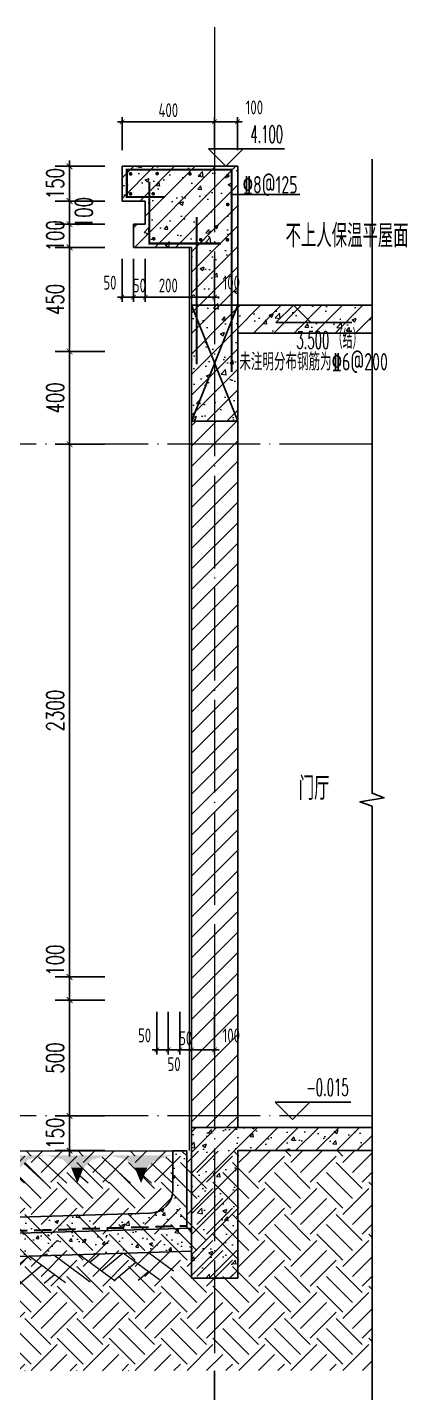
# Model space of a CAD drawing. Extents: x -668857 to 185752, y -270966 to 286822.
# Drawn here: x 153104 to 154749, y 121237 to 127132 of the extents above; entities that cross this region are included whole.
import ezdxf

# ---------------------------------------------------------------- set-up
doc = ezdxf.new("R2010")
doc.units = 0
doc.header["$LTSCALE"] = 1000
doc.linetypes.add('DASH', pattern=[0.35, 0.25, -0.1])
doc.linetypes.add('DOTE', pattern=[2.42, 2, -0.2, 0.02, -0.2])
doc.layers.get('0').update_dxf_attribs({"linetype": 'CONTINUOUS'})
doc.layers.get('DEFPOINTS').update_dxf_attribs({"linetype": 'CONTINUOUS'})
for name, color, linetype in [('AXIS', 3, 'CONTINUOUS'), ('COLUMN', 4, 'CONTINUOUS'), ('DIM', 2, 'CONTINUOUS'), ('DIM_ELEV', 3, 'CONTINUOUS'), ('DIM_SYMB', 3, 'CONTINUOUS'), ('PUB_DIM', 3, 'CONTINUOUS'), ('PUB_TEXT', 2, 'CONTINUOUS'), ('REIN', 6, 'CONTINUOUS'), ('S-大样-砼线', 7, 'CONTINUOUS'), ('S-引出线', 40, 'CONTINUOUS'), ('TEXT', 2, 'CONTINUOUS'), ('WALL', 5, 'CONTINUOUS')]:
    doc.layers.add(name, color=color, linetype=linetype)
for name, color, linetype, lineweight in [('DOTE', 19, 'DOTE', 9), ('PUB_HATCH', 8, 'CONTINUOUS', 9), ('填充', 251, 'CONTINUOUS', 5), ('立面-中轮廓线', 30, 'CONTINUOUS', 35), ('粉刷', 251, 'CONTINUOUS', 9)]:
    doc.layers.add(name, color=color, linetype=linetype, lineweight=lineweight)
doc.styles.add('_TCH_DIM', font='SIMPLEX.shx', dxfattribs={"width": 0.7, "bigfont": 'GBCBIG.shx'})
doc.styles.add('_TCH_DIM_T3', font='SIMPLEX', dxfattribs={"width": 0.705882, "bigfont": 'GBCBIG'})
doc.styles.add('TSSD_DIMENSION', font='Tssdeng.shx', dxfattribs={"width": 0.7, "bigfont": 'tssdchn.shx'})
doc.styles.add('TSSD_REIN', font='tssdeng.shx', dxfattribs={"width": 0.7, "height": 300, "bigfont": 'tssdchn.shx'})
doc.dimstyles.new('_TCH_ARCH&&25', dxfattribs={"dimtxt": 74.375, "dimasz": 25, "dimexe": 62.5, "dimexo": 75, "dimgap": 25, "dimtad": 1, "dimdec": 0, "dimzin": 0, "dimdsep": 46, "dimtxsty": '_TCH_DIM_T3', "dimblk": 'ARCHTICK', "dimcen": 0.09, "dimclrt": 7, "dimazin": 0, "dimtfac": 1, "dimtdec": 0, "dimtix": 1, "dimtmove": 2, "dimatfit": 3, "dimldrblk": 'ARCHTICK', "dimfxl": 1, "dimtolj": 1, "dimtzin": 0, "dimarcsym": 0})
doc.dimstyles.new('TSSD_20_20', dxfattribs={"dimtxt": 60, "dimasz": 20, "dimexe": 20, "dimexo": 50, "dimgap": 20, "dimtad": 1, "dimdec": 0, "dimzin": 0, "dimdsep": 46, "dimtxsty": 'TSSD_DIMENSION', "dimblk": 'ARCHTICK', "dimblk1": 'ARCHTICK', "dimblk2": 'ARCHTICK', "dimcen": 0, "dimdle": 20, "dimclrt": 7, "dimadec": 0, "dimazin": 0, "dimtfac": 1, "dimtdec": 0, "dimtix": 1, "dimtmove": 2, "dimatfit": 3, "dimfxl": 1, "dimtolj": 1, "dimtzin": 0, "dimarcsym": 0})
pattern_1 = [(50, (28072.99, 249033.25), (143.452037, -12.550427), [15, -165]), (355, (28072.99, 249033.25), (-27.750267, 150.438427), [12, -132]), (100.4514, (28084.94, 249032.2), (115.701876, 137.88791), [12.74804, -140.22842]), (46.1842, (28072.99, 249073.25), (213.44821, -33.1038), [22.5, -247.5]), (96.6356, (28090.77, 249070.5), (186.93254, 194.82357), [19.12206, -210.3426]), (351.1842, (28072.99, 249073.25), (186.93239, 194.82372), [18, -198]), (21, (28092.99, 249063.25), (119.38141, -80.52378), [15, -165]), (326, (28092.99, 249063.25), (48.663066, 145.03001), [12, -132]), (71.4514, (28102.93, 249056.54), (168.044526, 64.5061), [12.74804, -140.22842]), (37.5, (28072.986, 249033.25), (2.431971, 66.578771), [0, -130.4, 0, -134, 0, -132.5]), (7.5, (28072.986, 249033.25), (52.613907, 78.882342), [0, -76.4, 0, -127.4, 0, -50.5]), (327.5, (28028.386, 249033.25), (106.764487, -4.510974), [0, -50, 0, -156, 0, -207]), (317.5, (28008.39, 249033.25), (116.637234, 20.020996), [0, -65, 0, -103.6, 0, -147])]
pattern_2 = [(45, (-525879.05, 291727.59), (-44.194174, 44.194174), []), (50, (-525879.05, 291727.59), (179.315046, -15.688034), [18.75, -206.25]), (355, (-525879.05, 291727.6), (-34.687833, 188.048033), [15, -165]), (100.4514, (-525864.1, 291726.28), (144.627345, 172.359886), [15.935047, -175.28553]), (46.1842, (-525879.05, 291777.6), (266.81026, -41.379754), [28.125, -309.375]), (96.6356, (-525856.82, 291774.14), (233.66568, 243.52947), [23.90257, -262.92825]), (351.1842, (-525879.05, 291777.6), (233.66549, 243.52965), [22.5, -247.5]), (21, (-525854.05, 291765.09), (149.226763, -100.654723), [18.75, -206.25]), (326, (-525854.05, 291765.1), (60.828833, 181.28751), [15, -165]), (71.4514, (-525841.61, 291756.7), (210.055657, 80.632624), [15.935047, -175.28553]), (37.5, (-525879.05, 291727.59), (3.039964, 83.2234635), [0, -163, 0, -167.5, 0, -165.625]), (7.5, (-525879.05, 291727.59), (65.767384, 98.602928), [0, -95.5, 0, -159.25, 0, -63.125]), (327.5, (-525934.8, 291727.59), (133.455609, -5.638718), [0, -62.5, 0, -195, 0, -258.75]), (317.5, (-525959.8, 291727.59), (145.796542, 25.026246), [0, -81.25, 0, -129.5, 0, -183.75])]

# ---------------------------------------------------------------- blocks, each defined once
blk = doc.blocks.new('$LINEPAT$素土夯实')
at = {"color": 0}
for p, q in [((0, -210), (210, 0)), ((120, -300), (420, 0)), ((420, 0), (608, -188)), ((495, -300), (795, 0)), ((615, 0), (705, -90)), ((315, -105), (502, -293)), ((210, -210), (300, -300)), ((705, -300), (795, -210))]:
    blk.add_line(p, q, dxfattribs=at)
blk = doc.blocks.new('$LinePat$自然土壤')
at = {"color": 0}
for p, q in [((0, -90), (71, -19)), ((0, -300), (211, -89)), ((420, -300), (630, -90)), ((210, -300), (286, -224))]:
    blk.add_line(p, q, dxfattribs=at)
for points in [[(0, 0), (630, 0), (168, -45), (462, -45)], [(168, -45), (462, -45), (252, -132), (378, -132)], [(252, -132), (378, -132), (315, -300)]]:
    blk.add_solid(points, dxfattribs=at)
blk = doc.blocks.new('sanshui')
at = {"layer": '粉刷'}
h = blk.add_hatch(dxfattribs=at)
h.set_pattern_fill('混凝土', color=256, scale=20)
h.set_pattern_definition(pattern_1)
edge = h.paths.add_edge_path()
edge.add_line((346317.8, 427329.6), (346257.8, 427329.6))
edge.add_line((346257.8, 427329.6), (346257.8, 427160.3))
edge.add_arc((346157.8, 427160.3), 100, 271.71836, 360, ccw=False)
edge.add_line((346160.8, 427060.3), (345137.8, 427029.6))
edge.add_line((345137.8, 427029.6), (345137.8, 426969.6))
edge.add_line((345137.8, 426969.6), (346317.8, 427005))
edge.add_line((346317.8, 427005), (346317.8, 427329.6))
h = blk.add_hatch(dxfattribs=at)
h.set_pattern_fill('混凝土', color=256, scale=20)
h.set_pattern_definition(pattern_1)
h.paths.add_polyline_path([(346337.8, 426895.6), (346337.8, 426995.6), (345037.8, 426956.6), (345037.8, 426856.6)])
at = {"layer": 'COLUMN'}
for p, q in [((346257.8, 427329.6), (346317.8, 427329.6)), ((346257.8, 427160.3), (346257.8, 427329.6)), ((346317.8, 426995), (346317.8, 427329.6)), ((346160.8, 427060.3), (345137.8, 427029.6)), ((345137.8, 426959.6), (345137.8, 427029.6)), ((346338.1, 426995.6), (345037.8, 426956.6)), ((345037.8, 426856.6), (345037.8, 426956.6)), ((346338.1, 426895.6), (345037.8, 426856.6))]:
    blk.add_line(p, q, dxfattribs=at)
blk.add_arc((346157.8, 427160.3), 100, 271.71836, 0, dxfattribs=at)
at = {"layer": '立面-中轮廓线', "linetype": 'DASH', "ltscale": 0.3}
blk.add_lwpolyline([(345027.8, 426856.6), (345027.8, 426966.3), (346317.8, 427005)], dxfattribs=at)
at = {"layer": '粉刷'}
blk.add_line((344881.5, 427329.6), (346257.8, 427329.6), dxfattribs=at)
at = {"layer": '粉刷', "yscale": 0.4, "zscale": 0.4}
for name, p, xscale, rotation in [('$LinePat$自然土壤', (345156.8, 427309.6), -0.4369306507241237, 359.9999999999903), ('$LinePat$自然土壤', (345432, 427309.6), -0.4369306507241237, 359.9999999999903), ('$LinePat$自然土壤', (345707.3, 427309.6), -0.4369306507241237, 359.9999999999903), ('$LinePat$自然土壤', (345982.6, 427309.6), -0.4369306507241237, 359.9999999999903), ('$LinePat$自然土壤', (346257.8, 427309.6), -0.4369306507241237, 359.9999999999903), ('$LINEPAT$素土夯实', (345444.5, 426868.8), -0.5117605352322558, 1.718358001643932), ('$LINEPAT$素土夯实', (345851.2, 426881), -0.5117605352322558, 1.718358001643932), ('$LINEPAT$素土夯实', (346257.8, 426893.2), -0.5117605352322558, 1.718358001643932)]:
    blk.add_blockref(name, p, dxfattribs=dict(at, xscale=xscale, rotation=rotation))
blk = doc.blocks.new('_ArchTick')
at = {"color": 0, "linetype": 'ByBlock', "const_width": 0.15}
blk.add_lwpolyline([(-0.5, -0.5), (0.5, 0.5)], dxfattribs=at)
blk = doc.blocks.new('*D2198')
at = {"layer": 'DEFPOINTS', "color": 0, "transparency": 16777216}
for p in [(153663.6, 122931.5), (153713.6, 122931.5), (153713.6, 122717)]:
    blk.add_point(p, dxfattribs=at)
at = {"layer": 'DIM', "color": 0, "lineweight": -2, "transparency": 16777216}
for p, q in [((153663.6, 122881.5), (153663.6, 122697)), ((153713.6, 122881.5), (153713.6, 122697)), ((153643.6, 122717), (153733.6, 122717))]:
    blk.add_line(p, q, dxfattribs=at)
at = {"layer": 'DIM', "color": 0, "lineweight": -2, "transparency": 16777216, "xscale": 20, "yscale": 20, "zscale": 20, "rotation": 180}
blk.add_blockref('_ArchTick', (153663.6, 122717), dxfattribs=at)
at = {"layer": 'DIM', "color": 0, "lineweight": -2, "transparency": 16777216, "xscale": 20, "yscale": 20, "zscale": 20}
blk.add_blockref('_ArchTick', (153713.6, 122717), dxfattribs=at)
at = {"layer": 'DIM', "color": 7, "transparency": 16777216, "insert": (153611.2, 122779.2), "char_height": 60, "attachment_point": 5, "style": 'TSSD_DIMENSION'}
blk.add_mtext('\\A1;50', dxfattribs=at)
blk = doc.blocks.new('*D2199')
at = {"layer": 'DEFPOINTS', "color": 0, "transparency": 16777216}
for p in [(153713.6, 122931.5), (153763.6, 122931.5), (153763.6, 122717)]:
    blk.add_point(p, dxfattribs=at)
at = {"layer": 'DIM', "color": 0, "lineweight": -2, "transparency": 16777216}
for p, q in [((153713.6, 122881.5), (153713.6, 122697)), ((153763.6, 122881.5), (153763.6, 122697)), ((153693.6, 122717), (153783.6, 122717))]:
    blk.add_line(p, q, dxfattribs=at)
at = {"layer": 'DIM', "color": 0, "lineweight": -2, "transparency": 16777216, "xscale": 20, "yscale": 20, "zscale": 20, "rotation": 180}
blk.add_blockref('_ArchTick', (153713.6, 122717), dxfattribs=at)
at = {"layer": 'DIM', "color": 0, "lineweight": -2, "transparency": 16777216, "xscale": 20, "yscale": 20, "zscale": 20}
blk.add_blockref('_ArchTick', (153763.6, 122717), dxfattribs=at)
at = {"layer": 'DIM', "color": 7, "transparency": 16777216, "insert": (153738.6, 122655), "char_height": 60, "attachment_point": 5, "style": 'TSSD_DIMENSION'}
blk.add_mtext('\\A1;50', dxfattribs=at)
blk = doc.blocks.new('*D2200')
at = {"layer": 'DEFPOINTS', "color": 0, "transparency": 16777216}
for p in [(153763.6, 122931.5), (153813.7, 122931.5), (153813.7, 122717)]:
    blk.add_point(p, dxfattribs=at)
at = {"layer": 'DIM', "color": 0, "lineweight": -2, "transparency": 16777216}
for p, q in [((153763.6, 122881.5), (153763.6, 122697)), ((153813.7, 122881.5), (153813.7, 122697)), ((153763.6, 122717), (153743.6, 122717)), ((153763.6, 122717), (153813.7, 122717)), ((153813.7, 122717), (153833.7, 122717))]:
    blk.add_line(p, q, dxfattribs=at)
at = {"layer": 'DIM', "color": 0, "lineweight": -2, "transparency": 16777216, "xscale": 20, "yscale": 20, "zscale": 20}
blk.add_blockref('_ArchTick', (153763.6, 122717), dxfattribs=at)
at = {"layer": 'DIM', "color": 0, "lineweight": -2, "transparency": 16777216, "xscale": 20, "yscale": 20, "zscale": 20, "rotation": 180}
blk.add_blockref('_ArchTick', (153813.7, 122717), dxfattribs=at)
at = {"layer": 'DIM', "color": 7, "transparency": 16777216, "insert": (153788.7, 122767), "char_height": 60, "attachment_point": 5, "style": 'TSSD_DIMENSION'}
blk.add_mtext('\\A1;50', dxfattribs=at)
blk = doc.blocks.new('*D2201')
at = {"layer": 'DEFPOINTS', "color": 0, "transparency": 16777216}
for p in [(153813.7, 122931.5), (153913.7, 122931.5), (153913.7, 122717)]:
    blk.add_point(p, dxfattribs=at)
at = {"layer": 'DIM', "color": 0, "lineweight": -2, "transparency": 16777216}
for p, q in [((153813.7, 122881.5), (153813.7, 122697)), ((153913.7, 122881.5), (153913.7, 122697)), ((153793.7, 122717), (153933.7, 122717))]:
    blk.add_line(p, q, dxfattribs=at)
at = {"layer": 'DIM', "color": 0, "lineweight": -2, "transparency": 16777216, "xscale": 20, "yscale": 20, "zscale": 20, "rotation": 180}
blk.add_blockref('_ArchTick', (153813.7, 122717), dxfattribs=at)
at = {"layer": 'DIM', "color": 0, "lineweight": -2, "transparency": 16777216, "xscale": 20, "yscale": 20, "zscale": 20}
blk.add_blockref('_ArchTick', (153913.7, 122717), dxfattribs=at)
at = {"layer": 'DIM', "color": 7, "transparency": 16777216, "insert": (153986.1, 122779.2), "char_height": 60, "attachment_point": 5, "style": 'TSSD_DIMENSION'}
blk.add_mtext('\\A1;100', dxfattribs=at)
blk = doc.blocks.new('*D2202')
at = {"layer": 'DEFPOINTS', "color": 0, "transparency": 16777216}
for p in [(153286.6, 122431.5), (153513.7, 122431.5), (153513.7, 122281.6)]:
    blk.add_point(p, dxfattribs=at)
at = {"layer": 'PUB_DIM', "color": 0, "lineweight": -2, "transparency": 16777216}
for p, q in [((153286.6, 122431.5), (153286.6, 122456.5)), ((153438.7, 122431.5), (153224.1, 122431.5)), ((153286.6, 122281.6), (153286.6, 122431.5)), ((153438.7, 122281.6), (153224.1, 122281.6)), ((153286.6, 122281.6), (153286.6, 122256.6))]:
    blk.add_line(p, q, dxfattribs=at)
at = {"layer": 'PUB_DIM', "color": 0, "lineweight": -2, "transparency": 16777216, "xscale": 25, "yscale": 25, "zscale": 25}
for p, rotation in [((153286.6, 122431.5), 270), ((153286.6, 122281.6), 90)]:
    blk.add_blockref('_ArchTick', p, dxfattribs=dict(at, rotation=rotation))
at = {"layer": 'PUB_DIM', "color": 7, "transparency": 16777216, "insert": (153224.4, 122356.6), "char_height": 74.38, "attachment_point": 5, "rotation": 90, "style": '_TCH_DIM_T3'}
blk.add_mtext('\\A1;150', dxfattribs=at)
blk = doc.blocks.new('*D2203')
at = {"layer": 'DEFPOINTS', "color": 0, "transparency": 16777216}
for p in [(153286.6, 122931.5), (153513.7, 122931.5), (153513.7, 122431.5)]:
    blk.add_point(p, dxfattribs=at)
at = {"layer": 'PUB_DIM', "color": 0, "lineweight": -2, "transparency": 16777216}
for p, q in [((153438.7, 122931.5), (153224.1, 122931.5)), ((153286.6, 122431.5), (153286.6, 122931.5)), ((153438.7, 122431.5), (153224.1, 122431.5))]:
    blk.add_line(p, q, dxfattribs=at)
at = {"layer": 'PUB_DIM', "color": 0, "lineweight": -2, "transparency": 16777216, "xscale": 25, "yscale": 25, "zscale": 25}
for p, rotation in [((153286.6, 122931.5), 90), ((153286.6, 122431.5), 270)]:
    blk.add_blockref('_ArchTick', p, dxfattribs=dict(at, rotation=rotation))
at = {"layer": 'PUB_DIM', "color": 7, "transparency": 16777216, "insert": (153224.4, 122681.5), "char_height": 74.38, "attachment_point": 5, "rotation": 90, "style": '_TCH_DIM_T3'}
blk.add_mtext('\\A1;500', dxfattribs=at)
blk = doc.blocks.new('*D2204')
at = {"layer": 'DEFPOINTS', "color": 0, "transparency": 16777216}
for p in [(153286.6, 123031.5), (153513.7, 123031.5), (153513.7, 122931.5)]:
    blk.add_point(p, dxfattribs=at)
at = {"layer": 'PUB_DIM', "color": 0, "lineweight": -2, "transparency": 16777216}
for p, q in [((153438.7, 123031.5), (153224.1, 123031.5)), ((153286.6, 122931.5), (153286.6, 123031.5)), ((153438.7, 122931.5), (153224.1, 122931.5))]:
    blk.add_line(p, q, dxfattribs=at)
at = {"layer": 'PUB_DIM', "color": 0, "lineweight": -2, "transparency": 16777216, "xscale": 25, "yscale": 25, "zscale": 25}
for p, rotation in [((153286.6, 123031.5), 90), ((153286.6, 122931.5), 270)]:
    blk.add_blockref('_ArchTick', p, dxfattribs=dict(at, rotation=rotation))
at = {"layer": 'PUB_DIM', "color": 7, "transparency": 16777216, "insert": (153224.4, 123103.9), "char_height": 74.38, "attachment_point": 5, "rotation": 90, "style": '_TCH_DIM_T3'}
blk.add_mtext('\\A1;100', dxfattribs=at)
blk = doc.blocks.new('*D2205')
at = {"layer": 'DEFPOINTS', "color": 0, "transparency": 16777216}
for p in [(153286.6, 125331.5), (153513.7, 125331.5), (153513.7, 123031.5)]:
    blk.add_point(p, dxfattribs=at)
at = {"layer": 'PUB_DIM', "color": 0, "lineweight": -2, "transparency": 16777216}
for p, q in [((153438.7, 125331.5), (153224.1, 125331.5)), ((153286.6, 123031.5), (153286.6, 125331.5)), ((153438.7, 123031.5), (153224.1, 123031.5))]:
    blk.add_line(p, q, dxfattribs=at)
at = {"layer": 'PUB_DIM', "color": 0, "lineweight": -2, "transparency": 16777216, "xscale": 25, "yscale": 25, "zscale": 25}
for p, rotation in [((153286.6, 125331.5), 90), ((153286.6, 123031.5), 270)]:
    blk.add_blockref('_ArchTick', p, dxfattribs=dict(at, rotation=rotation))
at = {"layer": 'PUB_DIM', "color": 7, "transparency": 16777216, "insert": (153224.4, 124181.5), "char_height": 74.38, "attachment_point": 5, "rotation": 90, "style": '_TCH_DIM_T3'}
blk.add_mtext('\\A1;2300', dxfattribs=at)
blk = doc.blocks.new('*D2206')
at = {"layer": 'DEFPOINTS', "color": 0, "transparency": 16777216}
for p in [(153286.6, 125731.6), (153513.7, 125731.6), (153513.7, 125331.5)]:
    blk.add_point(p, dxfattribs=at)
at = {"layer": 'PUB_DIM', "color": 0, "lineweight": -2, "transparency": 16777216}
for p, q in [((153438.7, 125731.6), (153224.1, 125731.6)), ((153286.6, 125331.5), (153286.6, 125731.6)), ((153438.7, 125331.5), (153224.1, 125331.5))]:
    blk.add_line(p, q, dxfattribs=at)
at = {"layer": 'PUB_DIM', "color": 0, "lineweight": -2, "transparency": 16777216, "xscale": 25, "yscale": 25, "zscale": 25}
for p, rotation in [((153286.6, 125731.6), 90), ((153286.6, 125331.5), 270)]:
    blk.add_blockref('_ArchTick', p, dxfattribs=dict(at, rotation=rotation))
at = {"layer": 'PUB_DIM', "color": 7, "transparency": 16777216, "insert": (153224.4, 125531.5), "char_height": 74.38, "attachment_point": 5, "rotation": 90, "style": '_TCH_DIM_T3'}
blk.add_mtext('\\A1;400', dxfattribs=at)
blk = doc.blocks.new('*D2207')
at = {"layer": 'DEFPOINTS', "color": 0, "transparency": 16777216}
for p in [(153286.6, 126181.6), (153513.7, 126181.6), (153513.7, 125731.6)]:
    blk.add_point(p, dxfattribs=at)
at = {"layer": 'PUB_DIM', "color": 0, "lineweight": -2, "transparency": 16777216}
for p, q in [((153438.7, 126181.6), (153224.1, 126181.6)), ((153286.6, 125731.6), (153286.6, 126181.6)), ((153438.7, 125731.6), (153224.1, 125731.6))]:
    blk.add_line(p, q, dxfattribs=at)
at = {"layer": 'PUB_DIM', "color": 0, "lineweight": -2, "transparency": 16777216, "xscale": 25, "yscale": 25, "zscale": 25}
for p, rotation in [((153286.6, 126181.6), 90), ((153286.6, 125731.6), 270)]:
    blk.add_blockref('_ArchTick', p, dxfattribs=dict(at, rotation=rotation))
at = {"layer": 'PUB_DIM', "color": 7, "transparency": 16777216, "insert": (153224.4, 125956.6), "char_height": 74.38, "attachment_point": 5, "rotation": 90, "style": '_TCH_DIM_T3'}
blk.add_mtext('\\A1;450', dxfattribs=at)
blk = doc.blocks.new('*D2208')
at = {"layer": 'DEFPOINTS', "color": 0, "transparency": 16777216}
for p in [(153286.6, 126281.6), (153513.7, 126281.6), (153513.7, 126181.6)]:
    blk.add_point(p, dxfattribs=at)
at = {"layer": 'PUB_DIM', "color": 0, "lineweight": -2, "transparency": 16777216}
for p, q in [((153438.7, 126281.6), (153224.1, 126281.6)), ((153286.6, 126281.6), (153286.6, 126306.6)), ((153286.6, 126181.6), (153286.6, 126281.6)), ((153438.7, 126181.6), (153224.1, 126181.6)), ((153286.6, 126181.6), (153286.6, 126156.6))]:
    blk.add_line(p, q, dxfattribs=at)
at = {"layer": 'PUB_DIM', "color": 0, "lineweight": -2, "transparency": 16777216, "xscale": 25, "yscale": 25, "zscale": 25}
for p, rotation in [((153286.6, 126281.6), 270), ((153286.6, 126181.6), 90)]:
    blk.add_blockref('_ArchTick', p, dxfattribs=dict(at, rotation=rotation))
at = {"layer": 'PUB_DIM', "color": 7, "transparency": 16777216, "insert": (153224.4, 126231.6), "char_height": 74.38, "attachment_point": 5, "rotation": 90, "style": '_TCH_DIM_T3'}
blk.add_mtext('\\A1;100', dxfattribs=at)
blk = doc.blocks.new('*D2209')
at = {"layer": 'DEFPOINTS', "color": 0, "transparency": 16777216}
for p in [(153286.6, 126381.6), (153513.7, 126381.6), (153513.7, 126281.6)]:
    blk.add_point(p, dxfattribs=at)
at = {"layer": 'PUB_DIM', "color": 0, "lineweight": -2, "transparency": 16777216}
for p, q in [((153438.7, 126381.6), (153224.1, 126381.6)), ((153286.6, 126281.6), (153286.6, 126381.6)), ((153438.7, 126281.6), (153224.1, 126281.6))]:
    blk.add_line(p, q, dxfattribs=at)
at = {"layer": 'PUB_DIM', "color": 0, "lineweight": -2, "transparency": 16777216, "xscale": 25, "yscale": 25, "zscale": 25}
for p, rotation in [((153286.6, 126381.6), 90), ((153286.6, 126281.6), 270)]:
    blk.add_blockref('_ArchTick', p, dxfattribs=dict(at, rotation=rotation))
at = {"layer": 'PUB_DIM', "color": 7, "transparency": 16777216, "insert": (153348.6, 126331.6), "char_height": 74.38, "attachment_point": 5, "rotation": 90, "style": '_TCH_DIM_T3'}
blk.add_mtext('\\A1;100', dxfattribs=at)
blk = doc.blocks.new('*D2210')
at = {"layer": 'DEFPOINTS', "color": 0, "transparency": 16777216}
for p in [(153286.6, 126531.6), (153513.7, 126531.6), (153513.7, 126381.6)]:
    blk.add_point(p, dxfattribs=at)
at = {"layer": 'PUB_DIM', "color": 0, "lineweight": -2, "transparency": 16777216}
for p, q in [((153438.7, 126531.6), (153224.1, 126531.6)), ((153286.6, 126531.6), (153286.6, 126556.6)), ((153286.6, 126381.6), (153286.6, 126531.6)), ((153438.7, 126381.6), (153224.1, 126381.6)), ((153286.6, 126381.6), (153286.6, 126356.6))]:
    blk.add_line(p, q, dxfattribs=at)
at = {"layer": 'PUB_DIM', "color": 0, "lineweight": -2, "transparency": 16777216, "xscale": 25, "yscale": 25, "zscale": 25}
for p, rotation in [((153286.6, 126531.6), 270), ((153286.6, 126381.6), 90)]:
    blk.add_blockref('_ArchTick', p, dxfattribs=dict(at, rotation=rotation))
at = {"layer": 'PUB_DIM', "color": 7, "transparency": 16777216, "insert": (153224.4, 126456.6), "char_height": 74.38, "attachment_point": 5, "rotation": 90, "style": '_TCH_DIM_T3'}
blk.add_mtext('\\A1;150', dxfattribs=at)
blk = doc.blocks.new('*D2211')
at = {"layer": 'DEFPOINTS', "color": 0, "transparency": 16777216}
for p in [(153513.6, 126181.6), (153563.7, 126181.6), (153563.7, 125967)]:
    blk.add_point(p, dxfattribs=at)
at = {"layer": 'DIM', "color": 0, "lineweight": -2, "transparency": 16777216}
for p, q in [((153513.6, 126131.6), (153513.6, 125947)), ((153563.7, 126131.6), (153563.7, 125947)), ((153493.6, 125967), (153583.7, 125967))]:
    blk.add_line(p, q, dxfattribs=at)
at = {"layer": 'DIM', "color": 0, "lineweight": -2, "transparency": 16777216, "xscale": 20, "yscale": 20, "zscale": 20, "rotation": 180}
blk.add_blockref('_ArchTick', (153513.6, 125967), dxfattribs=at)
at = {"layer": 'DIM', "color": 0, "lineweight": -2, "transparency": 16777216, "xscale": 20, "yscale": 20, "zscale": 20}
blk.add_blockref('_ArchTick', (153563.7, 125967), dxfattribs=at)
at = {"layer": 'DIM', "color": 7, "transparency": 16777216, "insert": (153461.2, 126029.2), "char_height": 60, "attachment_point": 5, "style": 'TSSD_DIMENSION'}
blk.add_mtext('\\A1;50', dxfattribs=at)
blk = doc.blocks.new('*D2212')
at = {"layer": 'DEFPOINTS', "color": 0, "transparency": 16777216}
for p in [(153563.7, 126181.6), (153613.7, 126181.6), (153613.7, 125967)]:
    blk.add_point(p, dxfattribs=at)
at = {"layer": 'DIM', "color": 0, "lineweight": -2, "transparency": 16777216}
for p, q in [((153563.7, 126131.6), (153563.7, 125947)), ((153613.7, 126131.6), (153613.7, 125947)), ((153563.7, 125967), (153543.7, 125967)), ((153563.7, 125967), (153613.7, 125967)), ((153613.7, 125967), (153633.7, 125967))]:
    blk.add_line(p, q, dxfattribs=at)
at = {"layer": 'DIM', "color": 0, "lineweight": -2, "transparency": 16777216, "xscale": 20, "yscale": 20, "zscale": 20}
blk.add_blockref('_ArchTick', (153563.7, 125967), dxfattribs=at)
at = {"layer": 'DIM', "color": 0, "lineweight": -2, "transparency": 16777216, "xscale": 20, "yscale": 20, "zscale": 20, "rotation": 180}
blk.add_blockref('_ArchTick', (153613.7, 125967), dxfattribs=at)
at = {"layer": 'DIM', "color": 7, "transparency": 16777216, "insert": (153588.7, 126017), "char_height": 60, "attachment_point": 5, "style": 'TSSD_DIMENSION'}
blk.add_mtext('\\A1;50', dxfattribs=at)
blk = doc.blocks.new('*D2213')
at = {"layer": 'DEFPOINTS', "color": 0, "transparency": 16777216}
for p in [(153613.7, 126181.6), (153813.7, 126181.6), (153813.7, 125967)]:
    blk.add_point(p, dxfattribs=at)
at = {"layer": 'DIM', "color": 0, "lineweight": -2, "transparency": 16777216}
for p, q in [((153613.7, 126131.6), (153613.7, 125947)), ((153813.7, 126131.6), (153813.7, 125947)), ((153593.7, 125967), (153833.7, 125967))]:
    blk.add_line(p, q, dxfattribs=at)
at = {"layer": 'DIM', "color": 0, "lineweight": -2, "transparency": 16777216, "xscale": 20, "yscale": 20, "zscale": 20, "rotation": 180}
blk.add_blockref('_ArchTick', (153613.7, 125967), dxfattribs=at)
at = {"layer": 'DIM', "color": 0, "lineweight": -2, "transparency": 16777216, "xscale": 20, "yscale": 20, "zscale": 20}
blk.add_blockref('_ArchTick', (153813.7, 125967), dxfattribs=at)
at = {"layer": 'DIM', "color": 7, "transparency": 16777216, "insert": (153713.7, 126017), "char_height": 60, "attachment_point": 5, "style": 'TSSD_DIMENSION'}
blk.add_mtext('\\A1;200', dxfattribs=at)
blk = doc.blocks.new('*D2214')
at = {"layer": 'DEFPOINTS', "color": 0, "transparency": 16777216}
for p in [(153813.7, 126181.6), (153913.7, 126181.6), (153913.7, 125967)]:
    blk.add_point(p, dxfattribs=at)
at = {"layer": 'DIM', "color": 0, "lineweight": -2, "transparency": 16777216}
for p, q in [((153813.7, 126131.6), (153813.7, 125947)), ((153913.7, 126131.6), (153913.7, 125947)), ((153793.7, 125967), (153933.7, 125967))]:
    blk.add_line(p, q, dxfattribs=at)
at = {"layer": 'DIM', "color": 0, "lineweight": -2, "transparency": 16777216, "xscale": 20, "yscale": 20, "zscale": 20, "rotation": 180}
blk.add_blockref('_ArchTick', (153813.7, 125967), dxfattribs=at)
at = {"layer": 'DIM', "color": 0, "lineweight": -2, "transparency": 16777216, "xscale": 20, "yscale": 20, "zscale": 20}
blk.add_blockref('_ArchTick', (153913.7, 125967), dxfattribs=at)
at = {"layer": 'DIM', "color": 7, "transparency": 16777216, "insert": (153986.1, 126029.2), "char_height": 60, "attachment_point": 5, "style": 'TSSD_DIMENSION'}
blk.add_mtext('\\A1;100', dxfattribs=at)
blk = doc.blocks.new('*D2215')
at = {"layer": 'DEFPOINTS', "color": 0, "transparency": 16777216}
for p in [(153913.7, 126723.6), (153513.7, 126551.6), (153913.7, 126551.6)]:
    blk.add_point(p, dxfattribs=at)
at = {"layer": 'DIM', "color": 0, "lineweight": -2, "transparency": 16777216}
for p, q in [((153513.7, 126601.6), (153513.7, 126743.6)), ((153913.7, 126601.6), (153913.7, 126743.6)), ((153493.7, 126723.6), (153933.7, 126723.6))]:
    blk.add_line(p, q, dxfattribs=at)
at = {"layer": 'DIM', "color": 0, "lineweight": -2, "transparency": 16777216, "xscale": 20, "yscale": 20, "zscale": 20, "rotation": 180}
blk.add_blockref('_ArchTick', (153513.7, 126723.6), dxfattribs=at)
at = {"layer": 'DIM', "color": 0, "lineweight": -2, "transparency": 16777216, "xscale": 20, "yscale": 20, "zscale": 20}
blk.add_blockref('_ArchTick', (153913.7, 126723.6), dxfattribs=at)
at = {"layer": 'DIM', "color": 7, "transparency": 16777216, "insert": (153713.7, 126773.6), "char_height": 60, "attachment_point": 5, "style": 'TSSD_DIMENSION'}
blk.add_mtext('\\A1;400', dxfattribs=at)
blk = doc.blocks.new('*D2216')
at = {"layer": 'DEFPOINTS', "color": 0, "transparency": 16777216}
for p in [(154013.5, 126723.6), (153913.7, 126551.6), (154013.5, 126551.6)]:
    blk.add_point(p, dxfattribs=at)
at = {"layer": 'DIM', "color": 0, "lineweight": -2, "transparency": 16777216}
for p, q in [((153913.7, 126601.6), (153913.7, 126743.6)), ((154013.5, 126601.6), (154013.5, 126743.6)), ((153893.7, 126723.6), (154033.5, 126723.6))]:
    blk.add_line(p, q, dxfattribs=at)
at = {"layer": 'DIM', "color": 0, "lineweight": -2, "transparency": 16777216, "xscale": 20, "yscale": 20, "zscale": 20, "rotation": 180}
blk.add_blockref('_ArchTick', (153913.7, 126723.6), dxfattribs=at)
at = {"layer": 'DIM', "color": 0, "lineweight": -2, "transparency": 16777216, "xscale": 20, "yscale": 20, "zscale": 20}
blk.add_blockref('_ArchTick', (154013.5, 126723.6), dxfattribs=at)
at = {"layer": 'DIM', "color": 7, "transparency": 16777216, "insert": (154086, 126785.8), "char_height": 60, "attachment_point": 5, "style": 'TSSD_DIMENSION'}
blk.add_mtext('\\A1;100', dxfattribs=at)
blk = doc.blocks.new('A$C657E11A4')
at = {"layer": 'REIN', "const_width": 9}
for points in [[(170.1, 967.8), (4.5, 967.8), (4.5, 1085.2), (457.2, 1085.2), (457.2, 212.4)], [(411.8, 766.6), (102.2, 766.6), (102.2, 1034)], [(306.7, 880.7), (306.7, 245.1)]]:
    blk.add_lwpolyline(points, dxfattribs=at)
at = {"layer": 'REIN', "const_width": 8}
for points in [[(16.9, 1067.1, 1), (24.9, 1067.1, 1)], [(131.5, 1068.5, 1), (139.5, 1068.5, 1)], [(273.4, 1067.1, 1), (281.4, 1067.1, 1)], [(436.6, 1059, 1), (444.6, 1059, 1)], [(16.9, 981.1, 1), (24.9, 981.1, 1)], [(114.4, 981.5, 1), (122.4, 981.5, 1)], [(436.6, 935.1, 1), (444.6, 935.1, 1)], [(116.7, 787.1, 1), (124.7, 787.1, 1)], [(319.8, 782.9, 1), (327.8, 782.9, 1)], [(435.3, 782.9, 1), (443.3, 782.9, 1)]]:
    blk.add_lwpolyline(points, format="xyb", close=True, dxfattribs=at)
at = {"layer": 'S-大样-砼线'}
for p, q in [((283.8, 500), (483.8, 0)), ((483.8, 500), (283.8, 0))]:
    blk.add_line(p, q, dxfattribs=at)
blk.add_lwpolyline([(483.8, 500), (283.8, 500), (283.8, 0), (483.8, 0)], close=True, dxfattribs=at)
at = {"layer": 'S-引出线'}
blk.add_line((453, 978.7), (753.2, 978.7), dxfattribs=at)
at = {"layer": 'TEXT', "style": 'TSSD_REIN', "width": 0.7}
for s, p in [('%%1328@125', (505.1, 982.8)), ('未注明分布钢筋为%%1326@200', (491, 218.6))]:
    blk.add_text(s, height=75, rotation=0, dxfattribs=at).set_placement(p)

msp = doc.modelspace()

# ---------------------------------------------------------------- hatches: boundary and pattern name
at = {"layer": 'PUB_HATCH'}
h = msp.add_hatch(dxfattribs=at)
h.set_pattern_fill('钢筋混凝土', color=256, scale=25, style=0)
h.set_pattern_definition(pattern_2)
h.paths.add_polyline_path([(153513.65, 126531.6), (153513.64, 126381.6), (153613.68, 126381.6), (153613.68, 126281.59), (153563.67, 126281.59), (153563.67, 126181.59), (153913.69, 126181.58), (153913.68, 126531.59)])
h = msp.add_hatch(dxfattribs=at)
h.set_pattern_fill('钢筋混凝土', color=256, scale=25, style=0)
h.set_pattern_definition(pattern_2)
h.paths.add_polyline_path([(153913.68, 126531.59), (153913.69, 126181.58), (153813.7, 126181.59), (153813.71, 125931.54), (153947.05, 125891.54), (154013.71, 125931.54), (154013.68, 126531.59)])
h = msp.add_hatch(dxfattribs=at)
h.set_pattern_fill('钢筋混凝土', color=256, scale=25, style=0)
h.set_pattern_definition(pattern_2)
h.paths.add_polyline_path([(153947.05, 125891.54), (153813.72, 125931.54), (153813.73, 125431.54), (154013.73, 125431.55), (154013.72, 125811.54)])
h = msp.add_hatch(dxfattribs=at)
h.set_pattern_fill('钢筋混凝土', color=256, scale=25, style=0)
h.set_pattern_definition(pattern_2)
h.paths.add_polyline_path([(153947.05, 125891.54), (154013.72, 125811.54), (154594.62, 125811.54), (154594.62, 125931.54), (154013.71, 125931.54)])
h = msp.add_hatch(dxfattribs=at)
h.set_pattern_fill('普通砖', color=256, scale=25, style=0)
h.set_pattern_definition([(45, (-525879.05, 291772.47), (-44.1941915, 44.1941915), [])])
h.paths.add_polyline_path([(154013.7, 125431.54), (153813.7, 125431.54), (153813.69, 122381.75), (154013.69, 122381.75)])
h = msp.add_hatch(dxfattribs=at)
h.set_pattern_fill('钢筋混凝土', color=256, scale=25, style=0)
h.set_pattern_definition(pattern_2)
h.paths.add_polyline_path([(154013.69, 122281.75), (153813.69, 122381.75), (153813.69, 121731.54), (154013.69, 121731.54)])
h = msp.add_hatch(dxfattribs=at)
h.set_pattern_fill('钢筋混凝土', color=256, scale=25, style=0)
h.set_pattern_definition(pattern_2)
h.paths.add_polyline_path([(154594.62, 122381.75), (153813.69, 122381.75), (154013.69, 122281.75), (154594.62, 122281.75)])
at = {"layer": '填充'}
h = msp.add_hatch(dxfattribs=at)
h.set_pattern_fill('EARTH', color=250, scale=50, angle=45, style=0)
h.set_pattern_definition([(45, (-317360.25, 158740.33), (0, 224.506403), [158.75, -158.75]), (45, (-317402.35, 158782.43), (0, 224.506403), [158.75, -158.75]), (45, (-317444.44, 158824.52), (0, 224.506403), [158.75, -158.75]), (135, (-317444.44, 158852.59), (-224.506403, 0), [158.75, -158.75]), (135, (-317402.35, 158894.68), (-224.506403, 0), [158.75, -158.75]), (135, (-317360.25, 158936.78), (-224.506403, 0), [158.75, -158.75])])
edge = h.paths.add_edge_path()
edge.add_line((152357.48, 122281.53), (152356.71, 121330.29))
edge.add_line((152357.09, 121330.29), (154594.62, 121332.79))
edge.add_line((154594.62, 121332.79), (154594.62, 122279.24))
edge.add_line((154594.62, 122279.24), (152357.09, 122281.53))

# ---------------------------------------------------------------- linework, layer by layer
at = {"layer": 'AXIS'}
msp.add_line((153913.69, 121331.56), (153913.69, 120872.17), dxfattribs=at)
at = {"layer": 'DIM_ELEV'}
for p, q in [((153962.81, 126531.59), (153887.81, 126606.59)), ((153887.81, 126606.59), (154215.81, 126606.59)), ((153962.81, 126531.59), (154037.81, 126606.59))]:
    msp.add_line(p, q, dxfattribs=at)
at = {"layer": 'DIM_ELEV', "color": 3}
for p, q in [((154254.34, 125931.54), (154179.34, 125856.54)), ((154254.34, 125931.54), (154329.34, 125856.54)), ((154179.34, 125856.54), (154507.34, 125856.54))]:
    msp.add_line(p, q, dxfattribs=at)
at = {"layer": 'DIM_ELEV', "color": 6}
for p, q in [((154250.57, 122416.55), (154175.57, 122491.55)), ((154175.57, 122491.55), (154503.57, 122491.55)), ((154250.57, 122416.55), (154325.57, 122491.55))]:
    msp.add_line(p, q, dxfattribs=at)
at = {"layer": 'DIM_SYMB'}
msp.add_lwpolyline([(154594.62, 126561.58), (154594.62, 123824.69), (154647.12, 123805.58), (154542.12, 123787.06), (154594.62, 123768.44), (154594.62, 121031.54)], dxfattribs=at)
at = {"layer": 'DOTE', "color": 1, "linetype": 'DOTE', "ltscale": 0.2}
for p, q in [((153913.69, 127131.57), (153913.69, 121331.54)), ((154594.62, 125331.54), (152357.06, 125331.54)), ((154594.62, 122431.54), (152357.06, 122431.54))]:
    msp.add_line(p, q, dxfattribs=at)
at = {"layer": 'PUB_HATCH', "color": 215, "true_color": 0xa953a0}
msp.add_lwpolyline([(153804.07, 126181.59), (153803.69, 125721.58), (153803.69, 125721.58), (153803.7, 122281.58)], dxfattribs=at)
at = {"layer": 'WALL'}
for p, q in [((153513.65, 126531.6), (153513.64, 126381.6)), ((153913.68, 126531.59), (153513.65, 126531.6)), ((154013.68, 126531.59), (153913.68, 126531.59)), ((154013.68, 126531.59), (154013.71, 125931.54)), ((153513.64, 126381.6), (153613.68, 126381.6)), ((153613.68, 126381.6), (153613.68, 126281.59)), ((153613.68, 126281.59), (153563.67, 126281.59)), ((153563.67, 126281.59), (153563.67, 126181.59)), ((153563.67, 126181.59), (153813.7, 126181.59)), ((153813.7, 126181.59), (153813.71, 125931.54)), ((153813.72, 125931.54), (153813.73, 125431.54)), ((154013.71, 125931.54), (154594.62, 125931.54)), ((154594.62, 125931.54), (154594.62, 125811.54)), ((154013.72, 125811.54), (154594.62, 125811.54)), ((154013.72, 125811.54), (154013.73, 125431.55)), ((153813.7, 125431.54), (153813.69, 122381.75)), ((153813.73, 125431.54), (153813.7, 125431.54)), ((154013.73, 125431.55), (153813.73, 125431.54)), ((154013.7, 125431.54), (154013.69, 122381.75)), ((153813.69, 122381.75), (153813.69, 121731.54)), ((154594.62, 122381.75), (153813.69, 122381.75)), ((154594.62, 122281.75), (154594.62, 122381.75)), ((154013.69, 122281.75), (154013.69, 121731.54)), ((154594.62, 122281.75), (154013.69, 122281.75)), ((154013.69, 121731.54), (153813.69, 121731.54))]:
    msp.add_line(p, q, dxfattribs=at)

# ---------------------------------------------------------------- block references
msp.add_blockref('sanshui', (-192524.43, -305048.05))
msp.add_blockref('A$C657E11A4', (153529.93, 125431.47), dxfattribs=at)

# ---------------------------------------------------------------- texts
at = {"layer": 'DIM_ELEV', "color": 7, "style": '_TCH_DIM'}
for s, height, width, p in [('3.500', 74.375, 0.494118, (154267.79, 125744.02)), ('（结）', 84.397, 0.7, (154425.29, 125744.02))]:
    msp.add_text(s, height=height, dxfattribs=dict(at, width=width)).set_placement(p)
at = {"layer": 'PUB_TEXT'}
for s, height, style, width, p in [('4.100', 74.375, '_TCH_DIM', 0.494118, (154068.31, 126632.84)), ('不上人保温平屋面', 100, 'TSSD_REIN', 0.7, (154220.71, 126181.36)), ('门厅', 100, 'TSSD_REIN', 0.7, (154277.55, 123795.89))]:
    msp.add_text(s, height=height, dxfattribs=dict(at, style=style, width=width)).set_placement(p)
at = {"layer": 'PUB_TEXT', "color": 6, "style": '_TCH_DIM', "width": 0.494118}
msp.add_text('-0.015', height=74.375, dxfattribs=at).set_placement((154310.57, 122517.8))

# ---------------------------------------------------------------- dimensions: what is measured, and where the dimension line sits
at = {"layer": 'DIM'}
for p1, p2, distance, picture, middle in [((153513.65, 126551.58), (153913.68, 126551.58), 172.05, '*D2215', (153713.67, 126773.64)), ((153563.67, 126181.59), (153613.7, 126181.59), -214.55, '*D2212', (153588.69, 126017.05)), ((153613.7, 126181.59), (153813.69, 126181.59), -214.55, '*D2213', (153713.69, 126017.05)), ((153763.62, 122931.51), (153813.69, 122931.51), -214.55, '*D2200', (153788.66, 122766.96))]:
    dim = msp.add_aligned_dim(p1=p1, p2=p2, distance=distance, dimstyle='TSSD_20_20', dxfattribs=at)
    dim.commit()
    dim.dimension.update_dxf_attribs({"geometry": picture, "text_midpoint": middle})
for base, p1, p2, angle, picture, middle in [((154013.54, 126723.64), (153913.68, 126551.58), (154013.54, 126551.58), 360, '*D2216', (154085.96, 126785.82)), ((153563.67, 125967.05), (153513.64, 126181.59), (153563.67, 126181.59), 0, '*D2211', (153461.23, 126029.23)), ((153913.68, 125967.05), (153813.69, 126181.59), (153913.68, 126181.59), 0, '*D2214', (153986.1, 126029.23)), ((153713.6, 122716.96), (153663.57, 122931.51), (153713.6, 122931.51), 0, '*D2198', (153611.15, 122779.15)), ((153763.62, 122716.96), (153713.6, 122931.51), (153763.62, 122931.51), 0, '*D2199', (153738.61, 122654.98)), ((153913.69, 122716.96), (153813.69, 122931.51), (153913.69, 122931.51), 0, '*D2201', (153986.11, 122779.15))]:
    dim = msp.add_linear_dim(base=base, p1=p1, p2=p2, angle=angle, dimstyle='TSSD_20_20', dxfattribs=at)
    dim.commit()
    dim.dimension.update_dxf_attribs({"geometry": picture, "text_midpoint": middle, "dimtype": 161})
at = {"layer": 'PUB_DIM'}
for p1, p2, picture, middle in [((153513.65, 126381.57), (153513.65, 126531.57), '*D2210', (153224.41, 126456.57)), ((153513.65, 126181.57), (153513.65, 126281.57), '*D2208', (153224.41, 126231.57)), ((153513.65, 125731.56), (153513.65, 126181.57), '*D2207', (153224.41, 125956.56)), ((153513.65, 125331.52), (153513.65, 125731.56), '*D2206', (153224.41, 125531.54)), ((153513.65, 123031.46), (153513.65, 125331.52), '*D2205', (153224.41, 124181.49)), ((153513.65, 122431.54), (153513.65, 122931.51), '*D2203', (153224.41, 122681.53)), ((153513.65, 122281.58), (153513.65, 122431.54), '*D2202', (153224.41, 122356.56))]:
    dim = msp.add_aligned_dim(p1=p1, p2=p2, distance=227.06, dimstyle='_TCH_ARCH&&25', dxfattribs=at)
    dim.commit()
    dim.dimension.update_dxf_attribs({"geometry": picture, "text_midpoint": middle})
for base, p1, p2, picture, middle in [((153286.59, 126381.57), (153513.65, 126281.57), (153513.65, 126381.57), '*D2209', (153348.57, 126331.57)), ((153286.59, 123031.46), (153513.65, 122931.51), (153513.65, 123031.46), '*D2204', (153224.41, 123103.88))]:
    dim = msp.add_linear_dim(base=base, p1=p1, p2=p2, angle=90, dimstyle='_TCH_ARCH&&25', dxfattribs=at)
    dim.commit()
    dim.dimension.update_dxf_attribs({"geometry": picture, "text_midpoint": middle, "dimtype": 161})

doc.saveas('drawing.dxf')
